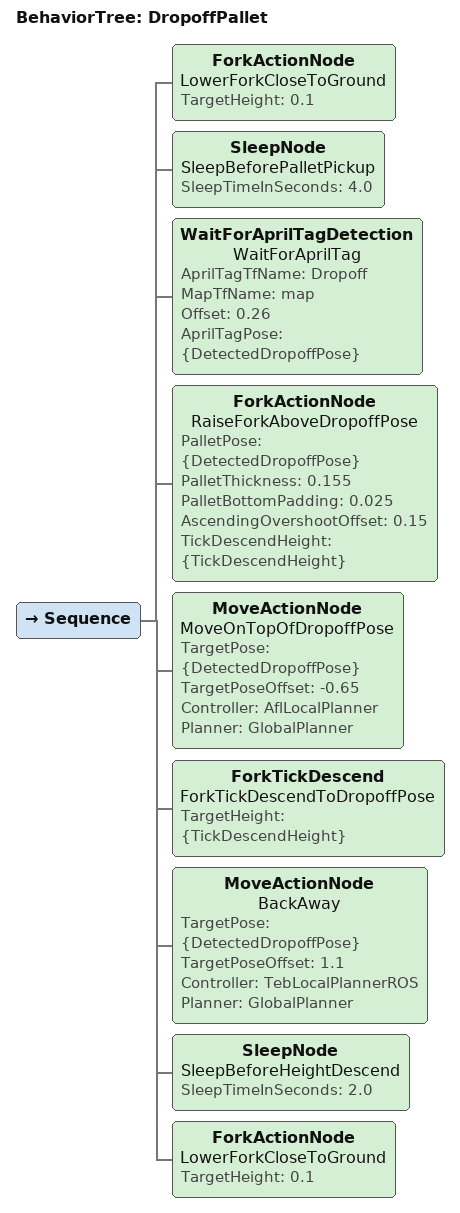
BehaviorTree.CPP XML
<root main_tree_to_execute = "DropoffPallet" >
  <BehaviorTree ID="DropoffPallet">
    <Sequence>
      <ForkActionNode
        name="LowerForkCloseToGround"
        TargetHeight="0.1"/>
      <SleepNode
        name="SleepBeforePalletPickup"
        SleepTimeInSeconds="4.0"/>
      <WaitForAprilTagDetection
        name="WaitForAprilTag"
        AprilTagTfName="Dropoff"
        MapTfName="map"
        Offset="0.26"
        AprilTagPose="{DetectedDropoffPose}"/>
      <ForkActionNode
        name="RaiseForkAboveDropoffPose"
        PalletPose="{DetectedDropoffPose}"
        PalletThickness="0.155"
        PalletBottomPadding="0.025"
        AscendingOvershootOffset="0.15"
        TickDescendHeight="{TickDescendHeight}"/>
      <MoveActionNode
        name="MoveOnTopOfDropoffPose"
        TargetPose="{DetectedDropoffPose}"
        TargetPoseOffset="-0.65"
        Controller="AflLocalPlanner"
        Planner="GlobalPlanner"/>
      <ForkTickDescend
        name="ForkTickDescendToDropoffPose"
        TargetHeight="{TickDescendHeight}"/>
      <MoveActionNode
        name="BackAway"
        TargetPose="{DetectedDropoffPose}"
        TargetPoseOffset="1.1"
        Controller="TebLocalPlannerROS"
        Planner="GlobalPlanner"/>
      <SleepNode
        name="SleepBeforeHeightDescend"
        SleepTimeInSeconds="2.0"/>
      <ForkActionNode
        name="LowerForkCloseToGround"
        TargetHeight="0.1"/>
    </Sequence>
  </BehaviorTree>
</root>
